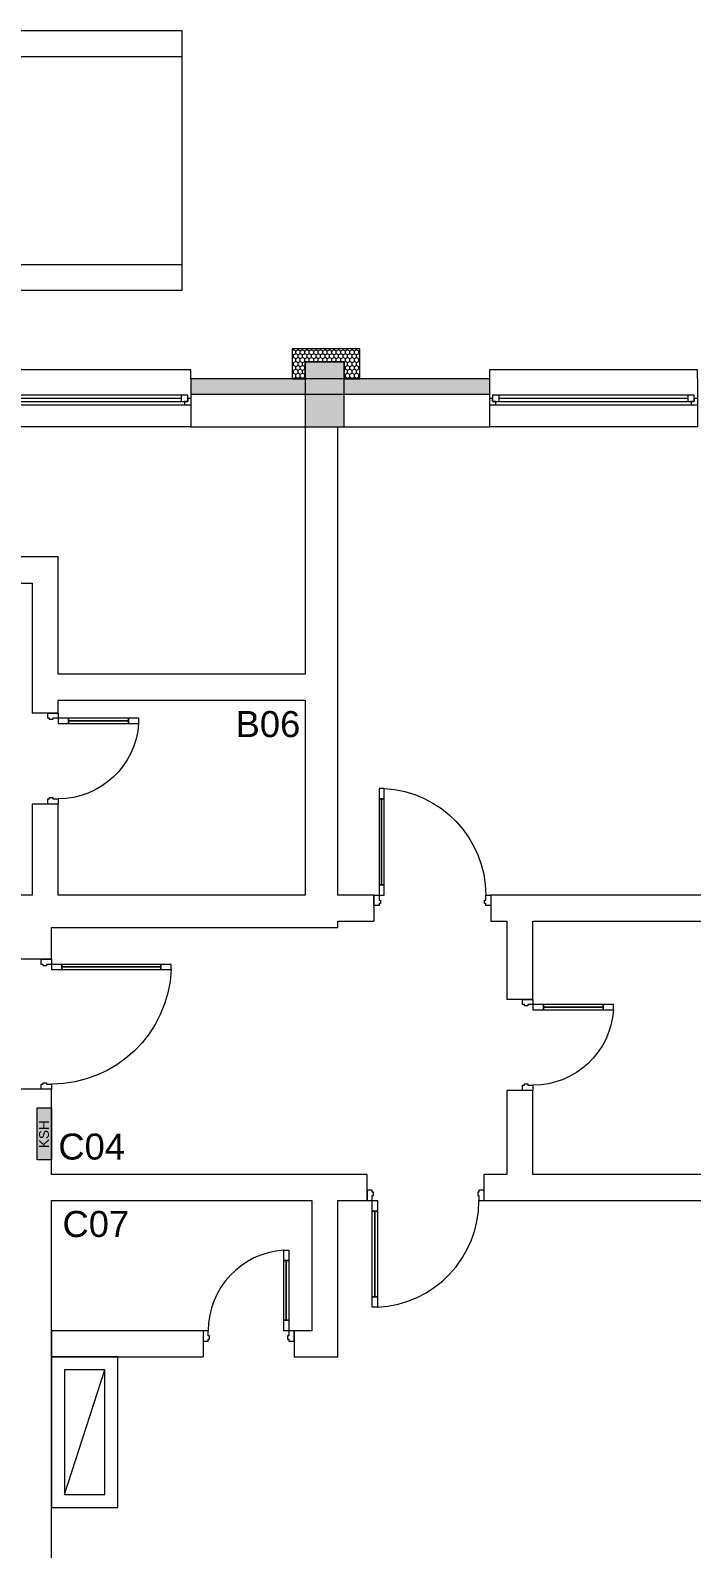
# Model space of a CAD drawing. Header units: millimetres. Extents: x 2773669 to 2919208, y -67651 to -3984.
# Drawn here: x 2813155 to 2818238, y -53785 to -42109 of the extents above; entities that cross this region are included whole.
import ezdxf

# ---------------------------------------------------------------- set-up
doc = ezdxf.new("R2010")
doc.units = ezdxf.units.MM
doc.header["$MEASUREMENT"] = 0
doc.layers.add('0_muret e jashtme', color=7, linetype='Continuous')
doc.layers.add('0_muret e jashtme_Pen_No__19', color=255, linetype='Continuous', lineweight=0)
doc.layers.add('Structural - Bearing_Pen_No__19', color=255, linetype='Continuous', lineweight=0)
for name, color, linetype, lineweight, true_color in [('0_muret e jashtme_Pen_No__82', 7, 'Continuous', 0, 0xaaaaaa), ('ARCHICAD Doors_Pen_No__82', 7, 'Continuous', 0, 0xaaaaaa), ('ARCHICAD Windows_Pen_No__82', 7, 'Continuous', 0, 0xaaaaaa), ('Shell - Roof_Pen_No__82', 7, 'Continuous', 0, 0xaaaaaa), ('Structural - Bearing_Pen_No__82', 7, 'Continuous', 0, 0xaaaaaa), ('Text blocks_Pen_No__82', 7, 'Continuous', 0, 0xaaaaaa)]:
    doc.layers.add(name, color=color, linetype=linetype, lineweight=lineweight, true_color=true_color)
doc.styles.add('GENERATED_STYLE_1', font='arial.ttf')
pattern_1 = [(90, (2247653.822, -76424.967), (-34.6410162, 0), [20, -40]), (90, (2247636.502, -76394.967), (-34.6410162, 0), [20, -40]), (150, (2247653.822, -76404.967), (17.320508, 30), [20, -40]), (150, (2247619.18, -76404.967), (17.320508, 30), [20, -40]), (210, (2247653.822, -76424.967), (-17.320508, 30), [20, -40]), (210, (2247619.18, -76424.967), (-17.320508, 30), [20, -40])]

# ---------------------------------------------------------------- blocks, each defined once
blk = doc.blocks.new('Window 22_2')
at = {"layer": 'ARCHICAD Windows_Pen_No__82', "color": 253, "linetype": 'Continuous', "lineweight": 0, "true_color": 0xaaaaaa}
for p, q in [((-800, 150), (-800, 220)), ((-800, 220), (800, 220)), ((-800, 150), (-800, 30)), ((800, 220), (800, 150)), ((800, 150), (800, 30)), ((-800, 30), (-800, 0)), ((-800, 0), (-775, 0)), ((-800, 0), (-800, -50)), ((-800, 0), (-800, -50)), ((-775, 25), (-725, 25)), ((-775, -25), (-775, 25)), ((-775, 0), (-775, -25)), ((-725, 25), (725, 25)), ((-725, 25), (-725, -25)), ((-725, 25), (725, 25)), ((-725, 0), (725, 0)), ((725, -25), (725, 25)), ((725, 25), (775, 25)), ((775, 25), (775, -25)), ((775, -25), (775, 0)), ((775, 0), (800, 0)), ((800, 30), (800, 0)), ((800, 0), (800, -50)), ((800, 0), (800, -50)), ((-750, -50), (-800, -50)), ((-800, -50), (-800, -220)), ((-775, -25), (-750, -25)), ((-725, -25), (-775, -25)), ((-750, -25), (-750, -50)), ((750, -50), (-750, -50)), ((725, -25), (-725, -25)), ((775, -25), (725, -25)), ((750, -50), (750, -25)), ((750, -25), (775, -25)), ((800, -50), (750, -50)), ((800, -50), (800, -220)), ((-800, -220), (800, -220))]:
    blk.add_line(p, q, dxfattribs=at)
blk = doc.blocks.new('Wall_2', base_point=(2804368, -45159))
at = {"layer": '0_muret e jashtme_Pen_No__82', "linetype": 'Continuous', "lineweight": 0, "true_color": 0xaaaaaa}
h = blk.add_hatch(dxfattribs=at)
h.set_pattern_fill('STYROFOAM_SM_INSULATION', color=253, style=0, pattern_type=2)
h.set_pattern_definition(pattern_1)
h.paths.add_polyline_path([(2816683, -44789), (2814389, -44789), (2814389, -44909), (2816683, -44909)])
at = {"layer": '0_muret e jashtme_Pen_No__82', "color": 253, "linetype": 'Continuous', "lineweight": 0, "true_color": 0xaaaaaa}
for p, q in [((2814389, -44789), (2814389, -44909)), ((2816683, -44789), (2816683, -44909)), ((2816683, -44909), (2814389, -44909)), ((2814389, -44909), (2814389, -44939)), ((2814389, -44939), (2814389, -44989)), ((2816683, -44909), (2816683, -44939)), ((2816683, -44939), (2816683, -44989)), ((2814389, -44989), (2814389, -45159)), ((2816683, -44989), (2816683, -45159))]:
    blk.add_line(p, q, dxfattribs=at)
at = {"layer": '0_muret e jashtme_Pen_No__82', "color": 253, "linetype": 'Continuous', "lineweight": 0, "true_color": 0xaaaaaa, "flags": 128}
for points in [[(2816683, -44789), (2814389, -44789)], [(2814389, -45159), (2815268, -45159)], [(2815518, -45159), (2816683, -45159)]]:
    blk.add_lwpolyline(points, dxfattribs=at)
at = {"layer": 'ARCHICAD Windows_Pen_No__82', "color": 253, "linetype": 'Continuous', "lineweight": 0, "true_color": 0xaaaaaa, "xscale": -1, "zscale": 1000}
for p in [(2813589, -44939), (2817483, -44939)]:
    blk.add_blockref('Window 22_2', p, dxfattribs=at)
blk = doc.blocks.new('Storefront 22_2')
at = {"layer": 'ARCHICAD Doors_Pen_No__82', "color": 253, "linetype": 'Continuous', "lineweight": 0, "true_color": 0xaaaaaa}
for p, q in [((420, 840), (420, 920)), ((420, 920), (460, 920)), ((420, 840), (440, 840)), ((420, 80), (420, 840)), ((460, 840), (420, 840)), ((440, 840), (460, 840)), ((440, 80), (440, 840)), ((440, 840), (440, 80)), ((440, 840), (440, 80)), ((460, 920), (460, 840)), ((460, 840), (460, 80)), ((-500, 0), (-500, -80)), ((-460, 0), (-500, 0)), ((-500, 0), (-500, -80)), ((-500, 0), (-500, -80)), ((-460, -40), (-460, 0)), ((440, 80), (420, 80)), ((420, 0), (420, 80)), ((420, 80), (460, 80)), ((460, 0), (420, 0)), ((460, 80), (440, 80)), ((460, 80), (460, 0)), ((460, 0), (460, -40)), ((500, 0), (460, 0)), ((500, -80), (500, 0)), ((500, 0), (500, -80)), ((500, 0), (500, -80)), ((-500, -80), (-460, -80)), ((-500, -80), (-500, -250)), ((-450, -40), (-460, -40)), ((-460, -80), (-460, -65.4)), ((-460, -65.4), (-450, -65.4)), ((-450, -65.4), (-450, -40)), ((460, -40), (450, -40)), ((450, -40), (450, -65.4)), ((450, -65.4), (460, -65.4)), ((460, -65.4), (460, -80)), ((460, -80), (500, -80)), ((500, -80), (500, -250))]:
    blk.add_line(p, q, dxfattribs=at)
blk.add_arc((460, 0), 920, 92.49191, 180, dxfattribs=at)
blk = doc.blocks.new('Wall_15', base_point=(2815268, -48759))
at = {"layer": '0_muret e jashtme_Pen_No__82', "color": 253, "linetype": 'Continuous', "lineweight": 0, "true_color": 0xaaaaaa}
for p, q in [((2812018, -48759), (2812018, -48839)), ((2813018, -48759), (2813018, -48839)), ((2812018, -48839), (2812018, -49009)), ((2813018, -48839), (2813018, -49009))]:
    blk.add_line(p, q, dxfattribs=at)
at = {"layer": '0_muret e jashtme_Pen_No__82', "color": 253, "linetype": 'Continuous', "lineweight": 0, "true_color": 0xaaaaaa, "flags": 128}
for points in [[(2811768, -48759), (2808368, -48759)], [(2812018, -48759), (2811968, -48759)], [(2813168, -48759), (2813018, -48759)], [(2815268, -48759), (2813368, -48759)], [(2808118, -49009), (2810368, -49009)], [(2810618, -49009), (2812018, -49009)], [(2813018, -49009), (2813068, -49009)], [(2813318, -49009), (2815518, -49009)]]:
    blk.add_lwpolyline(points, dxfattribs=at)
at = {"layer": 'ARCHICAD Doors_Pen_No__82', "color": 253, "linetype": 'Continuous', "lineweight": 0, "true_color": 0xaaaaaa, "zscale": 1000}
blk.add_blockref('Storefront 22_2', (2812518, -48759), dxfattribs=at)
blk = doc.blocks.new('Wall_16', base_point=(2813068, -54309))
at = {"layer": '0_muret e jashtme_Pen_No__82', "color": 253, "linetype": 'Continuous', "lineweight": 0, "true_color": 0xaaaaaa}
for p, q in [((2813238, -49252), (2813068, -49252)), ((2813318, -49252), (2813238, -49252)), ((2813238, -50252), (2813068, -50252)), ((2813318, -50252), (2813238, -50252))]:
    blk.add_line(p, q, dxfattribs=at)
at = {"layer": '0_muret e jashtme_Pen_No__82', "color": 253, "linetype": 'Continuous', "lineweight": 0, "true_color": 0xaaaaaa, "flags": 128}
for points in [[(2813068, -49009), (2813068, -49252)], [(2813318, -49252), (2813318, -49009)], [(2813068, -50252), (2813068, -54309)], [(2813318, -50909), (2813318, -50252)], [(2813318, -54309), (2813318, -51109)]]:
    blk.add_lwpolyline(points, dxfattribs=at)
at = {"layer": 'ARCHICAD Doors_Pen_No__82', "color": 253, "linetype": 'Continuous', "lineweight": 0, "true_color": 0xaaaaaa, "xscale": -1, "zscale": 1000, "rotation": 270}
blk.add_blockref('Storefront 22_2', (2813318, -49752), dxfattribs=at)
blk = doc.blocks.new('Wall_34', base_point=(2815268, -45159))
at = {"layer": '0_muret e jashtme_Pen_No__82', "color": 253, "linetype": 'Continuous', "lineweight": 0, "true_color": 0xaaaaaa, "flags": 128}
for points in [[(2815268, -45159), (2815268, -47059)], [(2815518, -48759), (2815518, -45159)], [(2815268, -47259), (2815268, -48759)], [(2815518, -49009), (2815518, -48959)]]:
    blk.add_lwpolyline(points, dxfattribs=at)
blk = doc.blocks.new('Wall_36', base_point=(2815268, -47259))
at = {"layer": '0_muret e jashtme_Pen_No__82', "color": 253, "linetype": 'Continuous', "lineweight": 0, "true_color": 0xaaaaaa, "flags": 128}
for points in [[(2815268, -47059), (2813368, -47059)], [(2813368, -47259), (2815268, -47259)]]:
    blk.add_lwpolyline(points, dxfattribs=at)
blk = doc.blocks.new('Storefront 22_4')
at = {"layer": 'ARCHICAD Doors_Pen_No__82', "color": 253, "linetype": 'Continuous', "lineweight": 0, "true_color": 0xaaaaaa}
for p, q in [((270, 540), (270, 620)), ((270, 620), (310, 620)), ((310, 620), (310, 540)), ((270, 540), (290, 540)), ((270, 80), (270, 540)), ((310, 540), (270, 540)), ((290, 540), (310, 540)), ((290, 80), (290, 540)), ((290, 540), (290, 80)), ((290, 540), (290, 80)), ((310, 540), (310, 80)), ((-350, 0), (-350, -80)), ((-310, 0), (-350, 0)), ((-350, 0), (-350, -80)), ((-350, 0), (-350, -80)), ((-310, -40), (-310, 0)), ((290, 80), (270, 80)), ((270, 0), (270, 80)), ((270, 80), (310, 80)), ((310, 0), (270, 0)), ((310, 80), (290, 80)), ((310, 80), (310, 0)), ((310, 0), (310, -40)), ((350, 0), (310, 0)), ((350, -80), (350, 0)), ((350, 0), (350, -80)), ((350, 0), (350, -80)), ((-350, -80), (-310, -80)), ((-350, -80), (-350, -200)), ((-300, -40), (-310, -40)), ((-310, -80), (-310, -65.4)), ((-310, -65.4), (-300, -65.4)), ((-300, -65.4), (-300, -40)), ((310, -40), (300, -40)), ((300, -40), (300, -65.4)), ((300, -65.4), (310, -65.4)), ((310, -65.4), (310, -80)), ((310, -80), (350, -80)), ((350, -80), (350, -200))]:
    blk.add_line(p, q, dxfattribs=at)
blk.add_arc((310, 0), 620, 93.69907, 180, dxfattribs=at)
blk = doc.blocks.new('Wall_37', base_point=(2813168, -48759))
at = {"layer": '0_muret e jashtme_Pen_No__82', "color": 253, "linetype": 'Continuous', "lineweight": 0, "true_color": 0xaaaaaa}
for p, q in [((2813288, -47359), (2813168, -47359)), ((2813368, -47359), (2813288, -47359)), ((2813288, -48059), (2813168, -48059)), ((2813368, -48059), (2813288, -48059))]:
    blk.add_line(p, q, dxfattribs=at)
at = {"layer": '0_muret e jashtme_Pen_No__82', "color": 253, "linetype": 'Continuous', "lineweight": 0, "true_color": 0xaaaaaa, "flags": 128}
for points in [[(2813368, -47059), (2813368, -46159)], [(2813168, -46359), (2813168, -47359)], [(2813368, -47359), (2813368, -47259)], [(2813168, -48059), (2813168, -48759)], [(2813368, -48759), (2813368, -48059)]]:
    blk.add_lwpolyline(points, dxfattribs=at)
at = {"layer": 'ARCHICAD Doors_Pen_No__82', "color": 253, "linetype": 'Continuous', "lineweight": 0, "true_color": 0xaaaaaa, "xscale": -1, "zscale": 1000, "rotation": 270}
blk.add_blockref('Storefront 22_4', (2813368, -47709), dxfattribs=at)
blk = doc.blocks.new('Wall_38', base_point=(2813168, -46359))
at = {"layer": '0_muret e jashtme_Pen_No__82', "color": 253, "linetype": 'Continuous', "lineweight": 0, "true_color": 0xaaaaaa, "flags": 128}
for points in [[(2813368, -46159), (2811768, -46159)], [(2811968, -46359), (2813168, -46359)]]:
    blk.add_lwpolyline(points, dxfattribs=at)
blk = doc.blocks.new('Storefront 22_3')
at = {"layer": 'ARCHICAD Doors_Pen_No__82', "color": 253, "linetype": 'Continuous', "lineweight": 0, "true_color": 0xaaaaaa}
for p, q in [((370, 740), (370, 820)), ((370, 820), (410, 820)), ((410, 820), (410, 740)), ((370, 740), (390, 740)), ((370, 80), (370, 740)), ((410, 740), (370, 740)), ((390, 740), (410, 740)), ((390, 80), (390, 740)), ((390, 740), (390, 80)), ((390, 740), (390, 80)), ((410, 740), (410, 80)), ((-450, 0), (-450, -80)), ((-410, 0), (-450, 0)), ((-450, 0), (-450, -80)), ((-450, 0), (-450, -80)), ((-410, -40), (-410, 0)), ((390, 80), (370, 80)), ((370, 0), (370, 80)), ((370, 80), (410, 80)), ((410, 0), (370, 0)), ((410, 80), (390, 80)), ((410, 80), (410, 0)), ((410, 0), (410, -40)), ((450, 0), (410, 0)), ((450, -80), (450, 0)), ((450, 0), (450, -80)), ((450, 0), (450, -80)), ((-450, -80), (-410, -80)), ((-450, -80), (-450, -200)), ((-400, -40), (-410, -40)), ((-410, -80), (-410, -65.4)), ((-410, -65.4), (-400, -65.4)), ((-400, -65.4), (-400, -40)), ((410, -40), (400, -40)), ((400, -40), (400, -65.4)), ((400, -65.4), (410, -65.4)), ((410, -65.4), (410, -80)), ((410, -80), (450, -80)), ((450, -80), (450, -200))]:
    blk.add_line(p, q, dxfattribs=at)
blk.add_arc((410, 0), 820, 92.79603, 180, dxfattribs=at)
blk = doc.blocks.new('Wall_40', base_point=(2815268, -48759))
at = {"layer": '0_muret e jashtme_Pen_No__82', "color": 253, "linetype": 'Continuous', "lineweight": 0, "true_color": 0xaaaaaa}
for p, q in [((2815795, -48759), (2815795, -48839)), ((2816695, -48759), (2816695, -48839)), ((2815795, -48839), (2815795, -48959)), ((2816695, -48839), (2816695, -48959))]:
    blk.add_line(p, q, dxfattribs=at)
at = {"layer": '0_muret e jashtme_Pen_No__82', "color": 253, "linetype": 'Continuous', "lineweight": 0, "true_color": 0xaaaaaa, "flags": 128}
for points in [[(2815795, -48759), (2815518, -48759)], [(2819318, -48759), (2816695, -48759)], [(2815518, -48959), (2815795, -48959)], [(2816695, -48959), (2816818, -48959)], [(2817018, -48959), (2819318, -48959)]]:
    blk.add_lwpolyline(points, dxfattribs=at)
at = {"layer": 'ARCHICAD Doors_Pen_No__82', "color": 253, "linetype": 'Continuous', "lineweight": 0, "true_color": 0xaaaaaa, "xscale": -1, "zscale": 1000}
blk.add_blockref('Storefront 22_3', (2816245, -48759), dxfattribs=at)
blk = doc.blocks.new('Wall_42', base_point=(2813068, -51109))
at = {"layer": '0_muret e jashtme_Pen_No__82', "color": 253, "linetype": 'Continuous', "lineweight": 0, "true_color": 0xaaaaaa}
for p, q in [((2815743, -51029), (2815743, -50909)), ((2816643, -51029), (2816643, -50909)), ((2815743, -51109), (2815743, -51029)), ((2816643, -51109), (2816643, -51029))]:
    blk.add_line(p, q, dxfattribs=at)
at = {"layer": '0_muret e jashtme_Pen_No__82', "color": 253, "linetype": 'Continuous', "lineweight": 0, "true_color": 0xaaaaaa, "flags": 128}
for points in [[(2815743, -50909), (2813318, -50909)], [(2816818, -50909), (2816643, -50909)], [(2819318, -50909), (2817018, -50909)], [(2813318, -51109), (2815318, -51109)], [(2815518, -51109), (2815743, -51109)], [(2816643, -51109), (2819318, -51109)]]:
    blk.add_lwpolyline(points, dxfattribs=at)
at = {"layer": 'ARCHICAD Doors_Pen_No__82', "color": 253, "linetype": 'Continuous', "lineweight": 0, "true_color": 0xaaaaaa, "zscale": 1000, "rotation": 180}
blk.add_blockref('Storefront 22_3', (2816193, -51109), dxfattribs=at)
blk = doc.blocks.new('Wall_44', base_point=(2817018, -51109))
at = {"layer": '0_muret e jashtme_Pen_No__82', "color": 253, "linetype": 'Continuous', "lineweight": 0, "true_color": 0xaaaaaa}
for p, q in [((2816938, -49561), (2816818, -49561)), ((2817018, -49561), (2816938, -49561)), ((2816938, -50261), (2816818, -50261)), ((2817018, -50261), (2816938, -50261))]:
    blk.add_line(p, q, dxfattribs=at)
at = {"layer": '0_muret e jashtme_Pen_No__82', "color": 253, "linetype": 'Continuous', "lineweight": 0, "true_color": 0xaaaaaa, "flags": 128}
for points in [[(2816818, -48959), (2816818, -49561)], [(2817018, -49561), (2817018, -48959)], [(2816818, -50261), (2816818, -50909)], [(2817018, -50909), (2817018, -50261)]]:
    blk.add_lwpolyline(points, dxfattribs=at)
at = {"layer": 'ARCHICAD Doors_Pen_No__82', "color": 253, "linetype": 'Continuous', "lineweight": 0, "true_color": 0xaaaaaa, "xscale": -1, "zscale": 1000, "rotation": 270}
blk.add_blockref('Storefront 22_4', (2817018, -49911), dxfattribs=at)
blk = doc.blocks.new('Wall_46', base_point=(2815318, -51109))
at = {"layer": '0_muret e jashtme_Pen_No__82', "color": 253, "linetype": 'Continuous', "lineweight": 0, "true_color": 0xaaaaaa, "flags": 128}
for points in [[(2815318, -51109), (2815318, -52109)], [(2815518, -52309), (2815518, -51109)]]:
    blk.add_lwpolyline(points, dxfattribs=at)
blk = doc.blocks.new('Wall_47', base_point=(2815318, -52109))
at = {"layer": '0_muret e jashtme_Pen_No__82', "color": 253, "linetype": 'Continuous', "lineweight": 0, "true_color": 0xaaaaaa}
for p, q in [((2814482, -52109), (2814482, -52189)), ((2814482, -52189), (2814482, -52309)), ((2815182, -52109), (2815182, -52189)), ((2815182, -52189), (2815182, -52309))]:
    blk.add_line(p, q, dxfattribs=at)
at = {"layer": '0_muret e jashtme_Pen_No__82', "color": 253, "linetype": 'Continuous', "lineweight": 0, "true_color": 0xaaaaaa, "flags": 128}
for points in [[(2814482, -52109), (2813318, -52109)], [(2813318, -52109), (2813318, -52309)], [(2815318, -52109), (2815182, -52109)], [(2813318, -52309), (2814482, -52309)], [(2815182, -52309), (2815518, -52309)]]:
    blk.add_lwpolyline(points, dxfattribs=at)
at = {"layer": 'ARCHICAD Doors_Pen_No__82', "color": 253, "linetype": 'Continuous', "lineweight": 0, "true_color": 0xaaaaaa, "zscale": 1000}
blk.add_blockref('Storefront 22_4', (2814832, -52109), dxfattribs=at)

msp = doc.modelspace()

# ---------------------------------------------------------------- hatches: boundary and pattern name
at = {"layer": '0_muret e jashtme_Pen_No__19', "linetype": 'Continuous', "lineweight": 0}
msp.add_hatch(color=255, dxfattribs=at).paths.add_polyline_path([(2815568.17292, -45158.54946), (2815568.17292, -44658.54946), (2815268.17292, -44658.54946), (2815268.17292, -45158.54946)])
at = {"layer": '0_muret e jashtme_Pen_No__82', "linetype": 'Continuous', "lineweight": 0, "true_color": 0xaaaaaa}
h = msp.add_hatch(dxfattribs=at)
h.set_pattern_fill('STYROFOAM_SM_INSULATION', color=253, style=0, pattern_type=2)
h.set_pattern_definition(pattern_1)
h.paths.add_polyline_path([(2815688.17292, -44788.54946), (2815688.17292, -44558.06927), (2815168.17292, -44558.06927), (2815168.17292, -44788.54946), (2815268.17292, -44788.54946), (2815268.17292, -44658.54946), (2815568.17292, -44658.54946), (2815568.17292, -44788.54946)])
at = {"layer": 'Structural - Bearing_Pen_No__19', "linetype": 'Continuous', "lineweight": 0}
msp.add_hatch(color=255, dxfattribs=at).paths.add_polyline_path([(2813318.17292, -50795.71272), (2813208.17292, -50795.71272), (2813208.17292, -50395.71272), (2813318.17292, -50395.71272)])

# ---------------------------------------------------------------- linework, layer by layer
at = {"layer": '0_muret e jashtme_Pen_No__82', "color": 253, "linetype": 'Continuous', "lineweight": 0, "true_color": 0xaaaaaa, "flags": 128}
for points in [[(2815688.17292, -44788.54946), (2815688.17292, -44558.06927), (2815168.17292, -44558.06927), (2815168.17292, -44788.54946), (2815268.17292, -44788.54946), (2815268.17292, -44658.54946), (2815568.17292, -44658.54946), (2815568.17292, -44788.54946)], [(2815568.17292, -45158.54946), (2815568.17292, -44658.54946), (2815268.17292, -44658.54946), (2815268.17292, -45158.54946)]]:
    msp.add_lwpolyline(points, close=True, dxfattribs=at)
at = {"layer": 'Shell - Roof_Pen_No__82', "color": 253, "linetype": 'Continuous', "lineweight": 0, "true_color": 0xaaaaaa}
for p, q in [((2812518.17292, -42108.54946), (2814318.17292, -42108.54946)), ((2814318.17292, -42108.54946), (2814318.17292, -44108.54946)), ((2812518.17292, -42308.54946), (2814318.17292, -42308.54946)), ((2812518.17292, -43908.54946), (2814318.17292, -43908.54946)), ((2814318.17292, -44108.54946), (2812518.17292, -44108.54946)), ((2813208.17292, -50395.71272), (2813318.17292, -50395.71272)), ((2813208.17292, -50795.71272), (2813208.17292, -50395.71272)), ((2813318.17292, -50395.71272), (2813318.17292, -50795.71272)), ((2813318.17292, -50795.71272), (2813208.17292, -50795.71272)), ((2813828.17292, -52308.54946), (2813318.17292, -52308.54946)), ((2813318.17292, -52308.54946), (2813318.17292, -53468.54946)), ((2813828.17292, -53468.54946), (2813828.17292, -52308.54946)), ((2813318.17292, -53468.54946), (2813828.17292, -53468.54946))]:
    msp.add_line(p, q, dxfattribs=at)
at = {"layer": 'Structural - Bearing_Pen_No__82', "color": 253, "linetype": 'Continuous', "lineweight": 0, "true_color": 0xaaaaaa, "flags": 128}
for points in [[(2813318.17292, -50795.71272), (2813208.17292, -50795.71272), (2813208.17292, -50395.71272), (2813318.17292, -50395.71272)], [(2813828.17292, -52308.54946), (2813318.17292, -52308.54946), (2813318.17292, -53468.54946), (2813828.17292, -53468.54946)], [(2813418.17292, -53368.54946), (2813728.17292, -53368.54946), (2813728.17292, -52408.54946), (2813418.17292, -52408.54946)], [(2813418.17292, -53368.54946), (2813728.17292, -52408.54946), (2813418.17292, -52408.54946)]]:
    msp.add_lwpolyline(points, close=True, dxfattribs=at)

# ---------------------------------------------------------------- block references
at = {"layer": '0_muret e jashtme', "color": 7, "lineweight": 0}
for name, p in [('Wall_2', (2804368.17292, -45158.54946)), ('Wall_34', (2815268.17292, -45158.54946)), ('Wall_38', (2813168.17292, -46358.54946)), ('Wall_37', (2813168.17292, -48758.54946)), ('Wall_36', (2815268.17292, -47258.54946)), ('Wall_15', (2815268.17292, -48758.54946)), ('Wall_40', (2815268.17292, -48758.54946)), ('Wall_16', (2813068.17292, -54308.54946)), ('Wall_44', (2817018.17292, -51108.54946)), ('Wall_42', (2813068.17292, -51108.54946)), ('Wall_46', (2815318.17292, -51108.54946)), ('Wall_47', (2815318.17292, -52108.54946))]:
    msp.add_blockref(name, p, dxfattribs=at)

# ---------------------------------------------------------------- texts
at = {"layer": 'Text blocks_Pen_No__82', "color": 253, "linetype": 'Continuous', "lineweight": 0, "true_color": 0xaaaaaa, "char_height": 200, "attachment_point": 1, "style": 'GENERATED_STYLE_1'}
for s, insert in [('\\A1;{\\pql;\\fArial|b0|i0|c0|p34;B0\\fArial|b0|i0|c0|p34;6}', (2814732.66559, -47343.49382)), ('\\A1;{\\pql;\\fArial|b0|i0|c0|p34;C0\\fArial|b0|i0|c0|p34;4}', (2813370.09115, -50592.45419)), ('\\A1;{\\pql;\\fArial|b0|i0|c0|p34;C0\\fArial|b0|i0|c0|p34;7}', (2813402.00941, -51187.78756))]:
    msp.add_mtext(s, dxfattribs=dict(at, insert=insert))
at = {"layer": 'Text blocks_Pen_No__82', "color": 253, "linetype": 'Continuous', "lineweight": 0, "true_color": 0xaaaaaa, "insert": (2813222.09061, -50705.17336), "char_height": 75, "attachment_point": 1, "rotation": 90, "style": 'GENERATED_STYLE_1'}
msp.add_mtext('\\A1;{\\pql;\\fArial|b0|i0|c0|p34;KSH}', dxfattribs=at)

doc.saveas('drawing.dxf')
